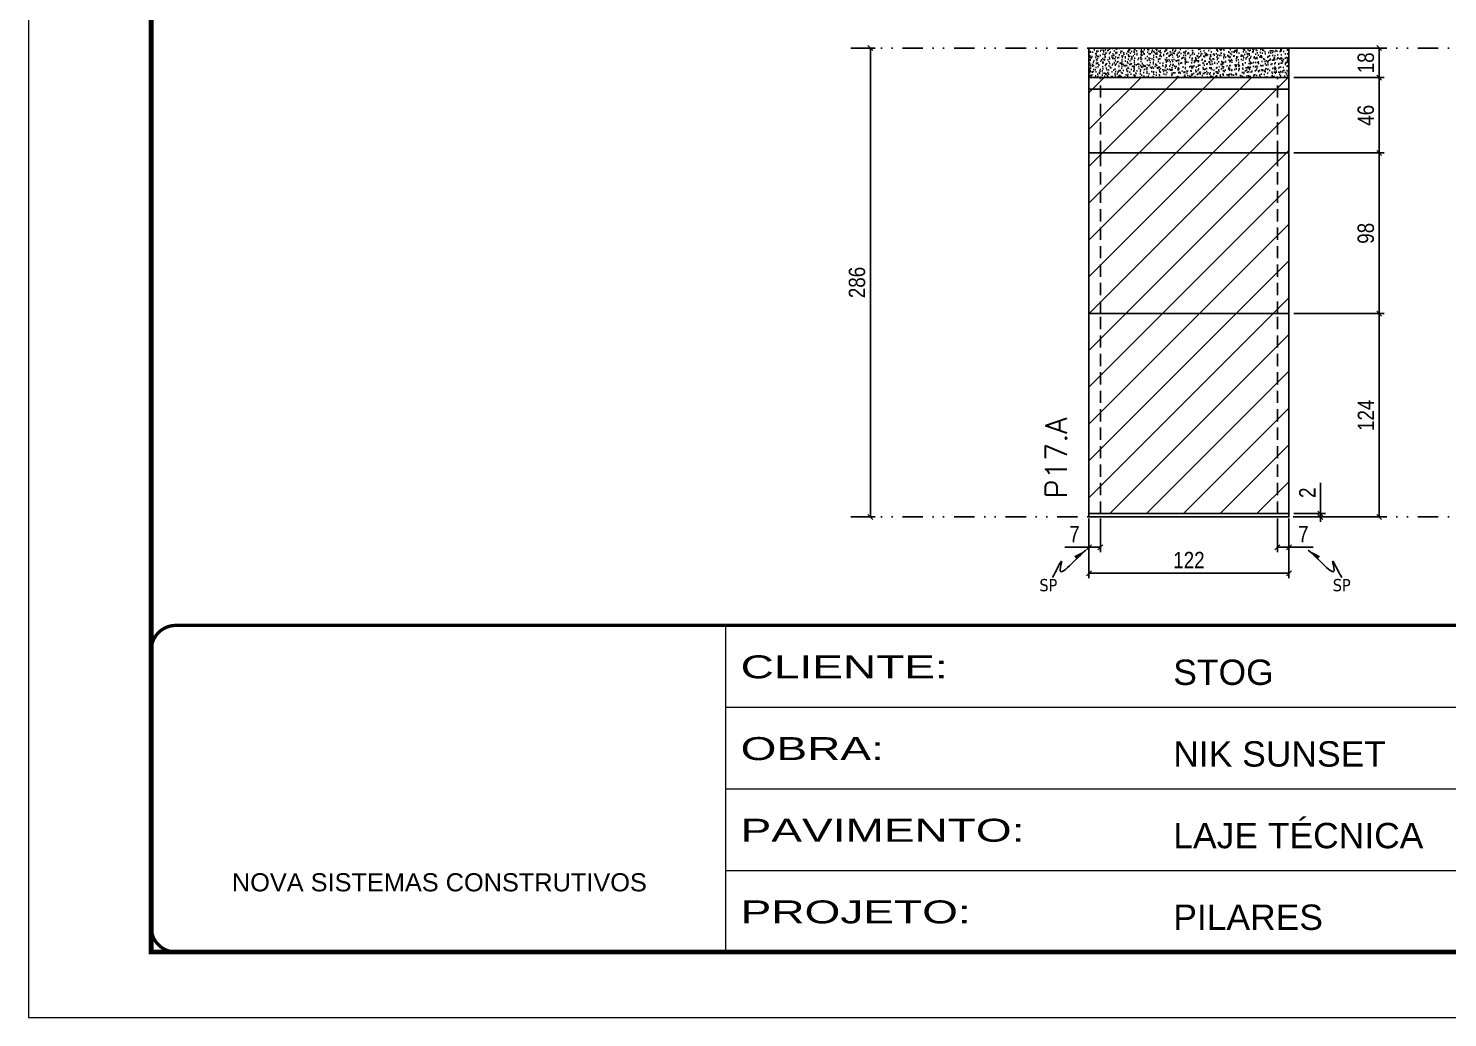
# Model space of a CAD drawing. Extents: x 808 to 7089, y -98 to 17032.
# Drawn here: x 3992 to 4858, y 11388 to 11992 of the extents above; entities that cross this region are included whole.
import ezdxf

# ---------------------------------------------------------------- set-up
doc = ezdxf.new("R2010")
doc.units = 0
for name, pattern in [('CONTINUO', [0]), ('DASHED', [0.75, 0.5, -0.25]), ('DIVIDE2', [0.625, 0.25, -0.125, 0, -0.125, 0, -0.125]), ('HIDDEN', [0.375, 0.25, -0.125])]:
    doc.linetypes.add(name, pattern=pattern)
for name, color, linetype in [('COTA', 241, 'Continuous'), ('Nível', 160, 'Continuous'), ('Painéis', 200, 'Continuous'), ('SARR_2.2x7', 40, 'Continuous'), ('Sarrafo de Pressão', 42, 'HIDDEN'), ('texto', 7, 'Continuous')]:
    doc.layers.add(name, color=color, linetype=linetype)
for name, color, linetype, lineweight in [('Folhas', 255, 'Continuous', 9), ('REAPROVEITAMENTO', 251, 'Continuous', 9), ('SARRAFO DE PRESSAO', 251, 'DASHED', 9), ('Texto Seção', 7, 'Continuous', 15)]:
    doc.layers.add(name, color=color, linetype=linetype, lineweight=lineweight)
doc.styles.add('ARIAL', font='arial.ttf')
doc.styles.add('COTA TECNICA', font='techl___.ttf', dxfattribs={"height": 10})
doc.styles.add('COTA TECNICA-50', font='techl___.ttf', dxfattribs={"height": 10})
doc.styles.add('REGUA-120', font='ROMANS.shx', dxfattribs={"height": 15})
doc.styles.get("Standard").update_dxf_attribs({"font": 'arial.ttf'})
doc.styles.add('Tecnologia', font='')
doc.styles.get('Tecnologia').set_extended_font_data('Forgotten Futurist')
doc.dimstyles.new('COTA PAINEL-50', dxfattribs={"dimtxt": 10, "dimasz": 3, "dimexe": 3, "dimexo": 3, "dimgap": 3, "dimtad": 1, "dimdec": 1, "dimzin": 12, "dimdsep": 46, "dimtxsty": 'COTA TECNICA-50', "dimblk1": 'OBLIQUE', "dimblk2": 'OBLIQUE', "dimsah": 1, "dimcen": 0.9, "dimclrd": 4, "dimclre": 4, "dimclrt": 240, "dimadec": 1, "dimazin": 3, "dimtfac": 1, "dimtdec": 1, "dimtmove": 0, "dimatfit": 3, "dimfxl": 1, "dimtolj": 1, "dimtzin": 12, "dimarcsym": 0})
doc.dimstyles.new('PAINEL', dxfattribs={"dimtxt": 10, "dimasz": 3, "dimexe": 3, "dimexo": 3, "dimgap": 3, "dimtad": 1, "dimdec": 1, "dimzin": 12, "dimdsep": 46, "dimtxsty": 'COTA TECNICA', "dimblk1": 'OBLIQUE', "dimblk2": 'OBLIQUE', "dimsah": 1, "dimcen": 0.9, "dimclrd": 4, "dimclre": 4, "dimclrt": 240, "dimadec": 1, "dimazin": 3, "dimtfac": 1, "dimtdec": 1, "dimtmove": 0, "dimatfit": 3, "dimfxl": 1, "dimtolj": 1, "dimtzin": 12, "dimarcsym": 0})
doc.dimstyles.get("Standard").update_dxf_attribs({"dimtxt": 0.18, "dimasz": 0.18, "dimexe": 0.18, "dimexo": 0.0625, "dimgap": 0.09, "dimtad": 0, "dimtih": 1, "dimtoh": 1, "dimdec": 4, "dimzin": 0, "dimdsep": 46, "dimtxsty": 'Standard', "dimcen": 0.09, "dimadec": 0, "dimazin": 0, "dimtfac": 1, "dimtdec": 4, "dimtofl": 0, "dimtmove": 0, "dimatfit": 3, "dimfxl": 1, "dimtolj": 1, "dimtzin": 0, "dimarcsym": 0})

# ---------------------------------------------------------------- blocks, each defined once
blk = doc.blocks.new('9999999999')
at = {"color": 30, "linetype": 'CONTINUO'}
for p, q in [((98564.56, 34230.21), (98564.56, 34429.45)), ((98564.56, 34379.64), (99583.98, 34379.64)), ((98564.56, 34329.83), (99487.98, 34329.83)), ((98564.56, 34280.02), (99487.98, 34280.02))]:
    blk.add_line(p, q, dxfattribs=at)
at = {"color": 30, "linetype": 'CONTINUO', "const_width": 2}
blk.add_lwpolyline([(99583.98, 34230.21), (99583.98, 34414.45, 0.414214), (99568.98, 34429.45), (98228.98, 34429.45, 0.414214), (98213.98, 34414.45), (98213.98, 34245.21, 0.414214), (98228.98, 34230.21), (99583.98, 34230.21)], format="xyb", dxfattribs=at)
at = {"layer": 'Folhas'}
blk.add_lwpolyline([(98138.98, 34190.21), (99623.98, 34190.21), (99623.98, 35240.21), (98138.98, 35240.21)], close=True, dxfattribs=at)
at = {"layer": 'Folhas', "color": 30, "const_width": 3}
blk.add_lwpolyline([(98213.98, 34230.21), (99583.98, 34230.21), (99583.98, 35200.21), (98213.98, 35200.21)], close=True, dxfattribs=at)
at = {"color": 7, "linetype": 'Continuous', "ltscale": 5, "style": 'ARIAL'}
for s, height, p in [('STOG', 15.483, (98837.68, 34393.13)), ('NIK SUNSET', 15.483, (98837.68, 34343.32)), ('LAJE TÉCNICA', 15.4829, (98837.68, 34293.51)), ('NOVA SISTEMAS CONSTRUTIVOS', 11.0592, (98263.19, 34267.21)), ('PILARES', 15.483, (98837.68, 34243.7))]:
    blk.add_text(s, height=height, dxfattribs=at).set_placement(p)
at = {"layer": 'Folhas', "color": 7, "style": 'Tecnologia', "width": 1.5}
for s, p in [('CLIENTE:', (98573.65, 34397.17)), ('OBRA:', (98573.65, 34347.31)), ('PAVIMENTO:', (98573.65, 34297.5)), ('PROJETO:', (98573.65, 34247.69))]:
    blk.add_text(s, height=14, dxfattribs=at).set_placement(p)
blk = doc.blocks.new('_Oblique')
at = {"color": 0, "linetype": 'ByBlock', "lineweight": -2}
blk.add_line((-0.5, -0.5), (0.5, 0.5), dxfattribs=at)
blk = doc.blocks.new('*D589')
at = {"layer": 'COTA', "color": 4, "lineweight": -2, "transparency": 16777216}
for p, q in [((4496.66, 11979.59), (4508.51, 11979.59)), ((4505.51, 11693.59), (4505.51, 11979.59)), ((4496.66, 11693.59), (4508.51, 11693.59))]:
    blk.add_line(p, q, dxfattribs=at)
at = {"layer": 'Defpoints', "color": 0, "transparency": 16777216}
for p in [(4493.66, 11979.59), (4505.51, 11979.59), (4493.66, 11693.59)]:
    blk.add_point(p, dxfattribs=at)
at = {"layer": 'COTA', "color": 4, "lineweight": -2, "transparency": 16777216, "xscale": 3, "yscale": 3, "zscale": 3}
for p, rotation in [((4505.51, 11979.59), 90), ((4505.51, 11693.59), 270)]:
    blk.add_blockref('_Oblique', p, dxfattribs=dict(at, rotation=rotation))
at = {"layer": 'COTA', "color": 240, "transparency": 16777216, "insert": (4497.39, 11836.59), "char_height": 10, "attachment_point": 5, "rotation": 90, "style": 'COTA TECNICA-50'}
blk.add_mtext('\\A1;286', dxfattribs=at)
blk = doc.blocks.new('*D562')
at = {"layer": 'COTA', "color": 4, "lineweight": -2, "transparency": 16777216}
for p, q in [((4638.93, 11692.59), (4638.93, 11656.23)), ((4760.93, 11692.59), (4760.93, 11656.23)), ((4760.93, 11659.23), (4638.93, 11659.23))]:
    blk.add_line(p, q, dxfattribs=at)
at = {"layer": 'Defpoints', "color": 0, "transparency": 16777216}
for p in [(4638.93, 11695.59), (4760.93, 11695.59), (4638.93, 11659.23)]:
    blk.add_point(p, dxfattribs=at)
at = {"layer": 'COTA', "color": 4, "lineweight": -2, "transparency": 16777216, "xscale": 3, "yscale": 3, "zscale": 3, "rotation": 180}
blk.add_blockref('_Oblique', (4638.93, 11659.23), dxfattribs=at)
at = {"layer": 'COTA', "color": 4, "lineweight": -2, "transparency": 16777216, "xscale": 3, "yscale": 3, "zscale": 3}
blk.add_blockref('_Oblique', (4760.93, 11659.23), dxfattribs=at)
at = {"layer": 'COTA', "color": 240, "transparency": 16777216, "insert": (4699.93, 11667.29), "char_height": 10, "attachment_point": 5, "style": 'COTA TECNICA'}
blk.add_mtext('\\A1;122', dxfattribs=at)
blk = doc.blocks.new('*D563')
at = {"layer": 'COTA', "color": 4, "lineweight": -2, "transparency": 16777216}
for p, q in [((4753.93, 11692.59), (4753.93, 11672.08)), ((4760.93, 11690.59), (4760.93, 11672.08)), ((4753.93, 11675.08), (4760.93, 11675.08)), ((4760.93, 11675.08), (4775.66, 11675.08))]:
    blk.add_line(p, q, dxfattribs=at)
at = {"layer": 'Defpoints', "color": 0, "transparency": 16777216}
for p in [(4753.93, 11695.59), (4760.93, 11693.59), (4760.93, 11675.08)]:
    blk.add_point(p, dxfattribs=at)
at = {"layer": 'COTA', "color": 4, "lineweight": -2, "transparency": 16777216, "xscale": 3, "yscale": 3, "zscale": 3, "rotation": 180}
blk.add_blockref('_Oblique', (4753.93, 11675.08), dxfattribs=at)
at = {"layer": 'COTA', "color": 4, "lineweight": -2, "transparency": 16777216, "xscale": 3, "yscale": 3, "zscale": 3}
blk.add_blockref('_Oblique', (4760.93, 11675.08), dxfattribs=at)
at = {"layer": 'COTA', "color": 240, "transparency": 16777216, "insert": (4769.8, 11683.15), "char_height": 10, "attachment_point": 5, "style": 'COTA TECNICA-50'}
blk.add_mtext('\\A1;7', dxfattribs=at)
blk = doc.blocks.new('*D564')
at = {"layer": 'COTA', "color": 4, "lineweight": -2, "transparency": 16777216}
for p, q in [((4638.93, 11690.59), (4638.93, 11672.08)), ((4645.93, 11692.59), (4645.93, 11672.08)), ((4638.93, 11675.08), (4624.2, 11675.08)), ((4645.93, 11675.08), (4638.93, 11675.08))]:
    blk.add_line(p, q, dxfattribs=at)
at = {"layer": 'Defpoints', "color": 0, "transparency": 16777216}
for p in [(4638.93, 11693.59), (4645.93, 11695.59), (4638.93, 11675.08)]:
    blk.add_point(p, dxfattribs=at)
at = {"layer": 'COTA', "color": 4, "lineweight": -2, "transparency": 16777216, "xscale": 3, "yscale": 3, "zscale": 3, "rotation": 180}
blk.add_blockref('_Oblique', (4638.93, 11675.08), dxfattribs=at)
at = {"layer": 'COTA', "color": 4, "lineweight": -2, "transparency": 16777216, "xscale": 3, "yscale": 3, "zscale": 3}
blk.add_blockref('_Oblique', (4645.93, 11675.08), dxfattribs=at)
at = {"layer": 'COTA', "color": 240, "transparency": 16777216, "insert": (4630.07, 11683.15), "char_height": 10, "attachment_point": 5, "style": 'COTA TECNICA-50'}
blk.add_mtext('\\A1;7', dxfattribs=at)
blk = doc.blocks.new('*D565')
at = {"layer": 'COTA', "color": 4, "linetype": 'ByBlock', "lineweight": -2, "transparency": 16777216}
for p, q in [((4763.93, 11817.59), (4819.01, 11817.59)), ((4816.01, 11693.59), (4816.01, 11817.59)), ((4763.93, 11693.59), (4819.01, 11693.59))]:
    blk.add_line(p, q, dxfattribs=at)
at = {"layer": 'Defpoints', "color": 0, "linetype": 'ByBlock', "transparency": 16777216}
for p in [(4760.93, 11817.59), (4816.01, 11817.59), (4760.93, 11693.59)]:
    blk.add_point(p, dxfattribs=at)
at = {"layer": 'COTA', "color": 4, "linetype": 'ByBlock', "lineweight": -2, "transparency": 16777216, "xscale": 3, "yscale": 3, "zscale": 3}
for p, rotation in [((4816.01, 11817.59), 90), ((4816.01, 11693.59), 270)]:
    blk.add_blockref('_Oblique', p, dxfattribs=dict(at, rotation=rotation))
at = {"layer": 'COTA', "color": 240, "linetype": 'ByBlock', "transparency": 16777216, "insert": (4807.94, 11755.59), "char_height": 10, "attachment_point": 5, "rotation": 90, "style": 'COTA TECNICA'}
blk.add_mtext('\\A1;124', dxfattribs=at)
blk = doc.blocks.new('*D566')
at = {"layer": 'COTA', "color": 4, "lineweight": -2, "transparency": 16777216}
for p, q in [((4780.19, 11695.59), (4780.19, 11714.39)), ((4763.93, 11695.59), (4783.19, 11695.59)), ((4763.93, 11693.59), (4783.19, 11693.59)), ((4780.19, 11693.59), (4780.19, 11695.59)), ((4780.19, 11693.59), (4780.19, 11690.59))]:
    blk.add_line(p, q, dxfattribs=at)
at = {"layer": 'Defpoints', "color": 0, "transparency": 16777216}
for p in [(4760.93, 11695.59), (4760.93, 11693.59), (4780.19, 11693.59)]:
    blk.add_point(p, dxfattribs=at)
at = {"layer": 'COTA', "color": 4, "lineweight": -2, "transparency": 16777216, "xscale": 3, "yscale": 3, "zscale": 3}
for p, rotation in [((4780.19, 11695.59), 270), ((4780.19, 11693.59), 90)]:
    blk.add_blockref('_Oblique', p, dxfattribs=dict(at, rotation=rotation))
at = {"layer": 'COTA', "color": 240, "transparency": 16777216, "insert": (4772.19, 11708.34), "char_height": 10, "attachment_point": 5, "rotation": 90, "style": 'COTA TECNICA-50'}
blk.add_mtext('\\A1;2', dxfattribs=at)
blk = doc.blocks.new('*D567')
at = {"layer": 'COTA', "color": 4, "linetype": 'ByBlock', "lineweight": -2, "transparency": 16777216}
for p, q in [((4763.93, 11817.59), (4819.01, 11817.59)), ((4816.01, 11693.59), (4816.01, 11817.59)), ((4763.93, 11693.59), (4819.01, 11693.59))]:
    blk.add_line(p, q, dxfattribs=at)
at = {"layer": 'Defpoints', "color": 0, "linetype": 'ByBlock', "transparency": 16777216}
for p in [(4760.93, 11817.59), (4816.01, 11817.59), (4760.93, 11693.59)]:
    blk.add_point(p, dxfattribs=at)
at = {"layer": 'COTA', "color": 4, "linetype": 'ByBlock', "lineweight": -2, "transparency": 16777216, "xscale": 3, "yscale": 3, "zscale": 3}
for p, rotation in [((4816.01, 11817.59), 90), ((4816.01, 11693.59), 270)]:
    blk.add_blockref('_Oblique', p, dxfattribs=dict(at, rotation=rotation))
at = {"layer": 'COTA', "color": 240, "linetype": 'ByBlock', "transparency": 16777216, "insert": (4807.94, 11755.59), "char_height": 10, "attachment_point": 5, "rotation": 90, "style": 'COTA TECNICA'}
blk.add_mtext('\\A1;124', dxfattribs=at)
blk = doc.blocks.new('*D568')
at = {"layer": 'COTA', "color": 4, "lineweight": -2, "transparency": 16777216}
for p, q in [((4763.93, 11915.59), (4819.01, 11915.59)), ((4816.01, 11817.59), (4816.01, 11915.59)), ((4763.93, 11817.59), (4819.01, 11817.59))]:
    blk.add_line(p, q, dxfattribs=at)
at = {"layer": 'Defpoints', "color": 0, "transparency": 16777216}
for p in [(4760.93, 11915.59), (4816.01, 11915.59), (4760.93, 11817.59)]:
    blk.add_point(p, dxfattribs=at)
at = {"layer": 'COTA', "color": 4, "lineweight": -2, "transparency": 16777216, "xscale": 3, "yscale": 3, "zscale": 3}
for p, rotation in [((4816.01, 11915.59), 90), ((4816.01, 11817.59), 270)]:
    blk.add_blockref('_Oblique', p, dxfattribs=dict(at, rotation=rotation))
at = {"layer": 'COTA', "color": 240, "transparency": 16777216, "insert": (4807.91, 11866.59), "char_height": 10, "attachment_point": 5, "rotation": 90, "style": 'COTA TECNICA-50'}
blk.add_mtext('\\A1;98', dxfattribs=at)
blk = doc.blocks.new('*D569')
at = {"layer": 'COTA', "color": 4, "lineweight": -2, "transparency": 16777216}
for p, q in [((4729.93, 11979.59), (4819.01, 11979.59)), ((4816.01, 11961.59), (4816.01, 11979.59)), ((4763.93, 11961.59), (4819.01, 11961.59))]:
    blk.add_line(p, q, dxfattribs=at)
at = {"layer": 'Defpoints', "color": 0, "transparency": 16777216}
for p in [(4726.93, 11979.59), (4816.01, 11979.59), (4760.93, 11961.59)]:
    blk.add_point(p, dxfattribs=at)
at = {"layer": 'COTA', "color": 4, "lineweight": -2, "transparency": 16777216, "xscale": 3, "yscale": 3, "zscale": 3}
for p, rotation in [((4816.01, 11979.59), 90), ((4816.01, 11961.59), 270)]:
    blk.add_blockref('_Oblique', p, dxfattribs=dict(at, rotation=rotation))
at = {"layer": 'COTA', "color": 240, "transparency": 16777216, "insert": (4807.92, 11970.59), "char_height": 10, "attachment_point": 5, "rotation": 90, "style": 'COTA TECNICA-50'}
blk.add_mtext('\\A1;18', dxfattribs=at)
blk = doc.blocks.new('*D570')
at = {"layer": 'COTA', "color": 4, "lineweight": -2, "transparency": 16777216}
for p, q in [((4763.93, 11961.59), (4819.01, 11961.59)), ((4816.01, 11961.59), (4816.01, 11915.59)), ((4763.93, 11915.59), (4819.01, 11915.59))]:
    blk.add_line(p, q, dxfattribs=at)
at = {"layer": 'Defpoints', "color": 0, "transparency": 16777216}
for p in [(4760.93, 11961.59), (4760.93, 11915.59), (4816.01, 11915.59)]:
    blk.add_point(p, dxfattribs=at)
at = {"layer": 'COTA', "color": 4, "lineweight": -2, "transparency": 16777216, "xscale": 3, "yscale": 3, "zscale": 3}
for p, rotation in [((4816.01, 11961.59), 90), ((4816.01, 11915.59), 270)]:
    blk.add_blockref('_Oblique', p, dxfattribs=dict(at, rotation=rotation))
at = {"layer": 'COTA', "color": 240, "transparency": 16777216, "insert": (4807.91, 11938.59), "char_height": 10, "attachment_point": 5, "rotation": 90, "style": 'COTA TECNICA-50'}
blk.add_mtext('\\A1;46', dxfattribs=at)

msp = doc.modelspace()

# ---------------------------------------------------------------- hatches: boundary and pattern name
at = {"layer": 'COTA', "linetype": 'ByBlock'}
h = msp.add_hatch(dxfattribs=at)
h.set_pattern_fill('AR-CONC', color=256, scale=0.03)
h.set_pattern_definition([(50, (-3776.1558, 7913.598), (5.46554, -0.4781726), [0.5715, -6.2865]), (355, (-3776.156, 7913.598), (-1.0573026, 5.7317054), [0.4572, -5.0292175]), (100.451445, (-3775.7003, 7913.5584), (4.4082374, 5.2535326), [0.4857003, -5.3427073]), (46.1842, (-3776.156, 7915.122), (8.132371, -1.26127), [0.85725, -9.42975]), (96.63556, (-3775.478, 7915.017), (7.122124, 7.422784), [0.728551, -8.014068]), (351.18415, (-3776.156, 7915.122), (7.122124, 7.422784), [0.685799, -7.543792]), (21, (-3775.3938, 7914.741), (4.5484317, -3.067956), [0.5715, -6.2865]), (326, (-3775.394, 7914.741), (1.854061, 5.525639), [0.4572, -5.0292]), (71.451445, (-3775.0147, 7914.4855), (6.4024926, 2.457683), [0.4857003, -5.342698]), (37.5, (-3776.1558, 7913.5982), (0.0926581, 2.53665117), [0, -4.96824, 0, -5.1054, 0, -5.04825]), (7.5, (-3776.1558, 7913.5982), (2.0045899, 3.00541724), [0, -2.91084, 0, -4.85394, 0, -1.92405]), (327.5, (-3777.855, 7913.5982), (4.06771786, -0.1718623), [0, -1.905, 0, -5.9436, 0, -7.8867]), (317.5, (-3778.617, 7913.5982), (4.4438754, 0.7627947), [0, -2.4765, 0, -3.94716, 0, -5.6007])])
h.paths.add_polyline_path([(4760.93, 11979.59), (4638.93, 11979.59), (4638.93, 11961.59), (4760.93, 11961.59)])
at = {"layer": 'REAPROVEITAMENTO', "linetype": 'ByBlock'}
h = msp.add_hatch(dxfattribs=at)
h.set_pattern_fill('ANSI31', color=256, scale=5, style=2)
h.set_pattern_definition([(45, (1052.757, 2641.187), (-11.22532, 11.22532), [])])
h.paths.add_polyline_path([(4760.93, 11695.59), (4760.93, 11961.59), (4638.93, 11961.59), (4638.93, 11695.59)])

# ---------------------------------------------------------------- linework, layer by layer
at = {"layer": 'COTA', "linetype": 'ByBlock'}
for p, q in [((4638.93, 11979.59), (4638.93, 11979.59)), ((4638.93, 11961.59), (4638.93, 11979.59)), ((4638.93, 11979.59), (4760.93, 11979.59)), ((4760.93, 11961.59), (4760.93, 11979.59))]:
    msp.add_line(p, q, dxfattribs=at)
at = {"layer": 'Nível', "color": 4, "linetype": 'DIVIDE2', "ltscale": 50}
for p, q in [((4493.66, 11979.59), (5436.67, 11979.59)), ((4493.66, 11693.59), (5436.67, 11693.59))]:
    msp.add_line(p, q, dxfattribs=at)
at = {"layer": 'Painéis'}
msp.add_line((4760.93, 11961.59), (4638.93, 11961.59), dxfattribs=at)
msp.add_lwpolyline([(4638.93, 11961.59), (4638.93, 11915.59), (4760.93, 11915.59), (4760.93, 11961.59)], dxfattribs=at)
for points in [[(4638.93, 11915.59), (4760.93, 11915.59), (4760.93, 11817.59), (4638.93, 11817.59)], [(4638.93, 11817.59), (4760.93, 11817.59), (4760.93, 11695.59), (4638.93, 11695.59)], [(4638.93, 11693.59), (4760.93, 11693.59), (4760.93, 11695.59), (4638.93, 11695.59)]]:
    msp.add_lwpolyline(points, close=True, dxfattribs=at)
at = {"layer": 'SARR_2.2x7'}
msp.add_line((4638.93, 11954.59), (4760.93, 11954.59), dxfattribs=at)
at = {"layer": 'Sarrafo de Pressão', "ltscale": 30}
for p, q in [((4645.93, 11915.59), (4645.93, 11961.59)), ((4753.93, 11915.59), (4753.93, 11961.59)), ((4645.93, 11817.59), (4645.93, 11915.59)), ((4753.93, 11817.59), (4753.93, 11915.59)), ((4645.93, 11695.59), (4645.93, 11817.59)), ((4753.93, 11695.59), (4753.93, 11817.59))]:
    msp.add_line(p, q, dxfattribs=at)

# ---------------------------------------------------------------- block references
at = {"layer": 'SARRAFO DE PRESSAO', "color": 6, "linetype": 'ByBlock'}
msp.add_blockref('9999999999', (-94147.31, -22802.03), dxfattribs=at)

# ---------------------------------------------------------------- texts
at = {"layer": 'texto', "color": 0, "char_height": 7.5, "attachment_point": 5}
for insert in [(4614.15, 11651.91), (4793.18, 11651.91)]:
    msp.add_mtext('{\\fTahoma|b0|i0|c0|p34;\\C4;SP}', dxfattribs=dict(at, insert=insert))
at = {"layer": 'Texto Seção', "insert": (4625.46, 11704.84), "char_height": 13, "width": 285.3299, "attachment_point": 7, "rotation": 90, "style": 'REGUA-120'}
msp.add_mtext('P17.A', dxfattribs=at)

# ---------------------------------------------------------------- dimensions: what is measured, and where the dimension line sits
at = {"layer": 'COTA'}
for base, p1, p2, angle, picture, middle in [((4505.51, 11979.59), (4493.66, 11693.59), (4493.66, 11979.59), 90, '*D589', (4497.39, 11836.59)), ((4816.01, 11979.59), (4760.93, 11961.59), (4726.93, 11979.59), 90, '*D569', (4807.92, 11970.59)), ((4816.01, 11915.59), (4760.93, 11961.59), (4760.93, 11915.59), 90, '*D570', (4807.91, 11938.59)), ((4816.01, 11915.59), (4760.93, 11817.59), (4760.93, 11915.59), 90, '*D568', (4807.91, 11866.59)), ((4638.93, 11675.08), (4645.93, 11695.59), (4638.93, 11693.59), 180, '*D564', (4630.07, 11683.15))]:
    dim = msp.add_linear_dim(base=base, p1=p1, p2=p2, angle=angle, dimstyle='COTA PAINEL-50', dxfattribs=at)
    dim.commit()
    dim.dimension.update_dxf_attribs({"geometry": picture, "text_midpoint": middle})
at = {"layer": 'COTA', "linetype": 'ByBlock'}
for picture in ['*D565', '*D567']:
    dim = msp.add_aligned_dim(p1=(4760.93, 11693.59), p2=(4760.93, 11817.59), distance=-55.08, dimstyle='PAINEL', dxfattribs=at)
    dim.commit()
    dim.dimension.update_dxf_attribs({"geometry": picture, "text_midpoint": (4807.94, 11755.59)})
at = {"layer": 'COTA'}
dim = msp.add_linear_dim(base=(4780.19, 11693.59), p1=(4760.93, 11695.59), p2=(4760.93, 11693.59), angle=90, dimstyle='COTA PAINEL-50', dxfattribs=at)
dim.commit()
dim.dimension.update_dxf_attribs({"geometry": '*D566', "text_midpoint": (4780.19, 11708.34), "dimtype": 160})
dim = msp.add_linear_dim(base=(4638.93, 11659.23), p1=(4760.93, 11695.59), p2=(4638.93, 11695.59), angle=180, dimstyle='PAINEL', override={"dimarcsym": 2}, dxfattribs=at)
dim.commit()
dim.dimension.update_dxf_attribs({"geometry": '*D562', "text_midpoint": (4699.93, 11667.29)})
dim = msp.add_linear_dim(base=(4760.93, 11675.08), p1=(4753.93, 11695.59), p2=(4760.93, 11693.59), dimstyle='COTA PAINEL-50', dxfattribs=at)
dim.commit()
dim.dimension.update_dxf_attribs({"geometry": '*D563', "text_midpoint": (4769.8, 11683.15)})

# ---------------------------------------------------------------- leaders
at = {"layer": 'COTA', "path_type": 1}
for points in [[(4637.1, 11673.41), (4621.32, 11661.57), (4622.24, 11666.38), (4616.69, 11656.6)], [(4772.76, 11673.41), (4788.55, 11661.57), (4787.62, 11666.38), (4793.17, 11656.6)]]:
    msp.add_leader(points, dimstyle='Standard', override={"dimasz": 8}, dxfattribs=at)

doc.saveas('drawing.dxf')
